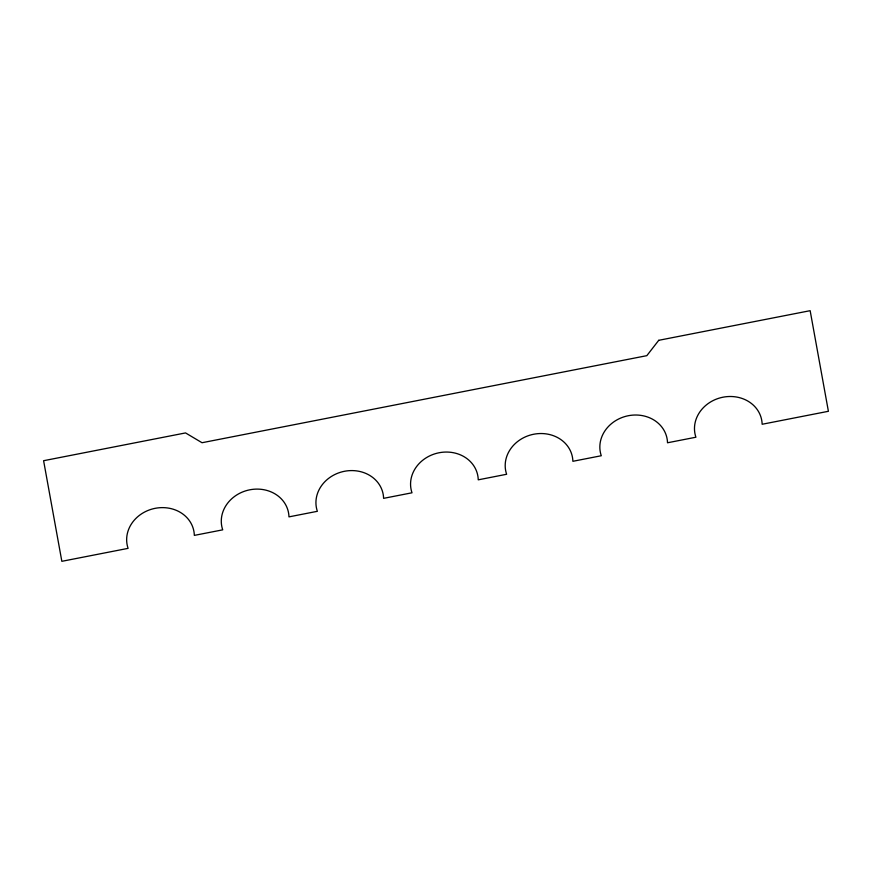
<?xml version="1.0" encoding="UTF-8"?>
<svg xmlns="http://www.w3.org/2000/svg" width="872" height="872" viewBox="0 0 872 872"><rect width="100%" height="100%" fill="white"/><g stroke="black" fill="none" stroke-linecap="round" stroke-linejoin="round"><path stroke-width="1.31" d="M658.742 340.309L646.828 355.667L202.032 442.725L185.551 432.926L43.6 460.71L61.847 561.317L128.086 548.357A34.062 30.073 -13.9 0 1 155.129 508.332A34.062 30.073 -13.9 0 1 194.336 535.386L222.72 529.838A34.062 30.073 -13.9 0 1 249.763 489.813A34.062 30.073 -13.9 0 1 288.97 516.867L317.364 511.308A34.062 30.073 -13.9 0 1 344.407 471.294A34.062 30.073 -13.9 0 1 383.604 498.348L411.998 492.789A34.062 30.073 -13.9 0 1 439.041 452.764A34.062 30.073 -13.9 0 1 478.248 479.829L506.632 474.27A34.062 30.073 -13.9 0 1 533.675 434.245A34.062 30.073 -13.9 0 1 572.882 461.299L601.277 455.74A34.062 30.073 -13.9 0 1 628.309 415.726A34.062 30.073 -13.9 0 1 667.516 442.78L695.911 437.221A34.062 30.073 -13.9 0 1 722.953 397.207A34.062 30.073 -13.9 0 1 762.15 424.261L828.4 411.29L810.153 310.683L658.742 340.309"/></g></svg>
